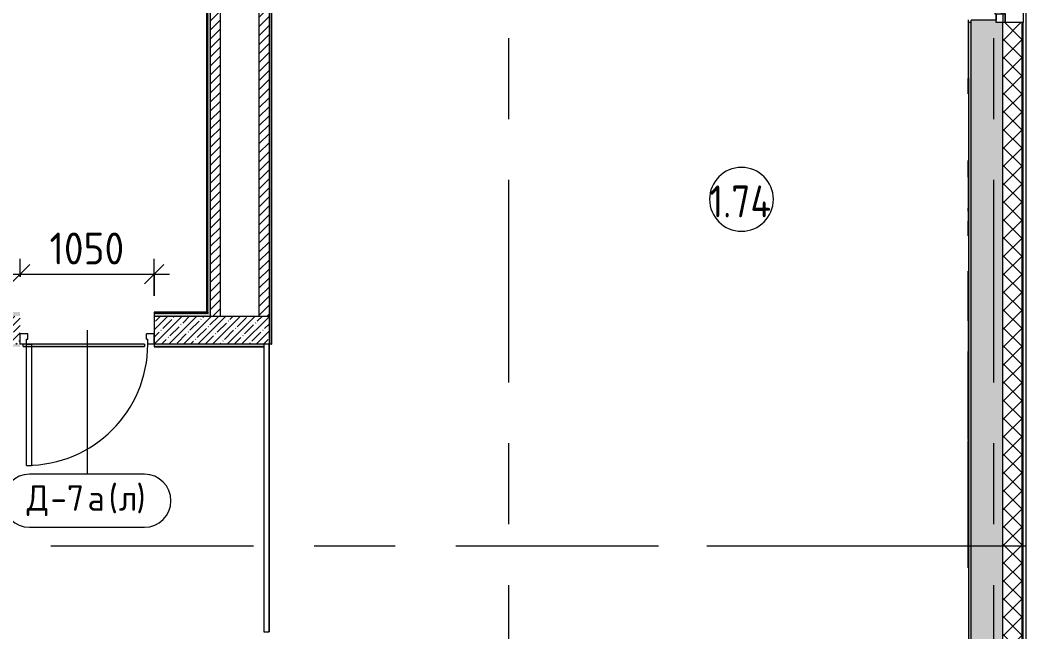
# Model space of a CAD drawing. Header units: millimetres. Extents: x 81459 to 274965, y -8553 to 29000.
# Drawn here: x 117380 to 125260, y 2925 to 7720 of the extents above; entities that cross this region are included whole.
import ezdxf

# ---------------------------------------------------------------- set-up
doc = ezdxf.new("R2010")
doc.units = ezdxf.units.MM
doc.linetypes.add('Осевая', pattern=[3175, 635, -476.25, 1587.5, -476.25])
for name, color, linetype, lineweight in [('A-ANNO-DIMS', 7, 'Continuous', 9), ('A-ANNO-DIMS-100', 7, 'Continuous', 9), ('A-AREA-IDEN', 7, 'Continuous', 9), ('A-DOOR-IDEN', 7, 'Continuous', 9), ('A-GLAZ', 7, 'Continuous', 9), ('A-GLAZ-1', 7, 'Continuous', 13), ('A-WALL', 7, 'Continuous', 9), ('I-WALL', 7, 'Continuous', 9), ('Ограждение', 7, 'Continuous', 9), ('Оси', 7, 'Continuous', 9), ('Оси-2', 7, 'Осевая', 9), ('Поручни', 7, 'Continuous', 9)]:
    doc.layers.add(name, color=color, linetype=linetype, lineweight=lineweight)
for name, color, linetype, lineweight, true_color in [('A-DOOR-1', 1, 'Continuous', 9, 0xff0000), ('A-DOOR-2', 1, 'Continuous', 13, 0xff0000), ('A-DOOR-FRAM-1', 1, 'Continuous', 13, 0xff0000), ('A-WALL-1', 7, 'Continuous', 9, 0x3c3c3c), ('A-WALL-FNSH-1', 7, 'Continuous', 9, 0x3c3c3c)]:
    doc.layers.add(name, color=color, linetype=linetype, lineweight=lineweight, true_color=true_color)
doc.styles.add('GOST Common', font='GOST_Common.ttf', dxfattribs={"height": 200})
doc.styles.add('GOST Common_1', font='GOST_Common.ttf', dxfattribs={"width": 0.9, "height": 250})
doc.styles.add('ISOCPEUR', font='isocpeur.ttf', dxfattribs={"width": 0.9, "height": 250})
doc.dimstyles.new('ISO-2_5_0_9К_БОЛЬШОЙ', dxfattribs={"dimscale": 304.8, "dimtxt": 248.995294, "dimasz": 0.492126, "dimexe": 0.393701, "dimexo": 0.984252, "dimgap": 0, "dimtad": 1, "dimdec": 0, "dimrnd": 10, "dimzin": 0, "dimdsep": 46, "dimtxsty": 'ISOCPEUR', "dimblk1": 'OBLIQUE', "dimblk2": 'OBLIQUE', "dimsah": 1, "dimcen": 0.09, "dimdle": 0.393701, "dimazin": 0, "dimtfac": 1, "dimtdec": 4, "dimtix": 1, "dimtmove": 0, "dimatfit": 3, "dimfxl": 1, "dimtvp": 1, "dimtolj": 1, "dimtzin": 0, "dimarcsym": 2})
pattern_1 = [(45, (0, 0), (-35.35534, 35.35534), [])]
pattern_2 = [(45, (0, 0), (-57.024626, 57.024626), []), (45, (57.025, 0), (-57.024626, 57.024626), [100.806, -20.161, 3.353, -16.808])]
pattern_3 = [(0, (0, 0), (121.92, 30.48), [10.058, -81.382, 10.058, -81.382, -487.68]), (0, (0, 0), (121.92, 30.48), [-182.88, 10.058, -172.822, 10.058, -81.382, -213.36]), (0, (0, 0), (121.92, 30.48), [-457.2, 10.058, -50.902, 10.058, -142.342]), (120, (45.72, 15.24), (-87.356454, 90.345817), [10.058, -81.382, 10.058, -81.382, -487.68]), (120, (45.72, 15.24), (-87.356454, 90.345817), [-182.88, 10.058, -172.822, 10.058, -81.382, -213.36]), (120, (45.72, 15.24), (-87.356454, 90.345817), [-457.2, 10.058, -50.902, 10.058, -142.342]), (240, (60.96, 76.2), (-34.563546, -120.825817), [10.058, -81.382, 10.058, -81.382, -487.68]), (240, (60.96, 76.2), (-34.563546, -120.825817), [-182.88, 10.058, -172.822, 10.058, -81.382, -213.36]), (240, (60.96, 76.2), (-34.563546, -120.825817), [-457.2, 10.058, -50.902, 10.058, -142.342])]

# ---------------------------------------------------------------- blocks, each defined once
blk = doc.blocks.new('120_Окно_СКБ_1Ст - 120_Окно_СКБ_1Ст 1200х2500_h_ с форточкой 3-24161067-План заполнения и маркировки дверных проемов 1 этажа в осях 23_1-33')
at = {"layer": 'A-GLAZ'}
for p, q in [((600, -57), (-600, -57)), ((-580, -127), (-530, -127)), ((-480, -107), (480, -107)), ((480, -117), (-480, -117)), ((530, -127), (580, -127))]:
    blk.add_line(p, q, dxfattribs=at)
at = {"layer": 'A-GLAZ-1'}
for p, q in [((-600, -127), (-600, -57)), ((-600, -57), (-530, -57)), ((-530, -57), (-530, -127)), ((530, -127), (530, -57)), ((530, -57), (600, -57)), ((600, -57), (600, -127)), ((-530, -127), (-600, -127)), ((530, -87), (-530, -87)), ((-530, -87), (-530, -137)), ((-530, -137), (530, -137)), ((-480, -137), (-480, -87)), ((480, -137), (480, -87)), ((530, -137), (530, -87)), ((600, -127), (530, -127))]:
    blk.add_line(p, q, dxfattribs=at)
blk = doc.blocks.new('110_Дверь_СКБ_1Ст_Внутренняя1 - Д-7а_л__950x2100h_Туалет-32220591-План заполнения и маркировки дверных проемов 1 этажа в осях 23_1-33')
at = {"layer": 'A-DOOR-1'}
blk.add_arc((487.5, 110), 950, 90, 180, dxfattribs=at)
at = {"layer": 'A-DOOR-2'}
for p, q in [((487.5, 1060), (447.5, 1060)), ((447.5, 110), (447.5, 1060)), ((487.5, 1060), (487.5, 110)), ((487.5, 110), (447.5, 110))]:
    blk.add_line(p, q, dxfattribs=at)
at = {"layer": 'A-DOOR-FRAM-1'}
for p, q in [((-512.5, 110), (-512.5, 30)), ((-512.5, 110), (-462.5, 110)), ((-462.5, 110), (-462.5, 70)), ((487.5, 110), (487.5, 70)), ((487.5, 110), (537.5, 110)), ((537.5, 110), (537.5, 30)), ((-512.5, 30), (-452.5, 30)), ((-452.5, 70), (-462.5, 70)), ((-452.5, 70), (-452.5, 30)), ((477.5, 70), (477.5, 30)), ((487.5, 70), (477.5, 70)), ((477.5, 30), (537.5, 30))]:
    blk.add_line(p, q, dxfattribs=at)
blk = doc.blocks.new('Ограждение - Ограждение-33050386-План заполнения и маркировки дверных проемов 1 этажа в осях 23_1-33')
at = {"layer": 'Ограждение'}
blk.add_hatch(color=256, dxfattribs=at).paths.add_polyline_path([(118355, 5160.8), (118355, 5180.8), (117405, 5180.8), (117405, 5160.8)])
at = {"layer": 'Поручни'}
for p, q in [((117405, 5160.8), (117405, 5180.8)), ((118355, 5180.8), (117405, 5180.8)), ((117405, 5160.8), (118355, 5160.8)), ((118355, 5180.8), (118355, 5160.8))]:
    blk.add_line(p, q, dxfattribs=at)
blk = doc.blocks.new('Марка_Помещения - Номер-25198446-План заполнения и маркировки дверных проемов 1 этажа в осях 23_1-33')
at = {"layer": 'A-AREA-IDEN'}
for start, end in [(360, 180), (180, 360)]:
    blk.add_arc((0, 0), 2.5, start, end, dxfattribs=at)
blk = doc.blocks.new('М_двери - Типоразмер_рамка-25223575-План заполнения и маркировки дверных проемов 1 этажа в осях 23_1-33')
at = {"layer": 'A-DOOR-IDEN'}
for p, q in [((4.496, 2.08), (-4.496, 2.08)), ((-4.496, -2.08), (4.496, -2.08))]:
    blk.add_line(p, q, dxfattribs=at)
for centre, start, end in [((-4.496, 0), 90, 270), ((4.496, 0), 270, 90)]:
    blk.add_arc(centre, 2.08, start, end, dxfattribs=at)
blk = doc.blocks.new('DIMBLOCK46-План заполнения и маркировки дверных проемов 1 этажа в осях 23_1-33')
at = {"layer": 'A-ANNO-DIMS-100'}
for p, q in [((117380, 5708), (117380, 5848.3)), ((118430, 5560), (118430, 5848.3)), ((117260, 5728.3), (118550, 5728.3)), ((117380, 5728.3), (117380, 5708)), ((118430, 5728.3), (118430, 5560))]:
    blk.add_line(p, q, dxfattribs=at)
at = {"layer": 'A-ANNO-DIMS-100', "lineweight": 20}
for p, q in [((117380, 5728.3), (117455, 5803.3)), ((118430, 5728.3), (118505, 5803.3)), ((117380, 5728.3), (117305, 5653.3)), ((118430, 5728.3), (118355, 5653.3))]:
    blk.add_line(p, q, dxfattribs=at)
at = {"layer": 'A-ANNO-DIMS-100', "color": 0, "insert": (117610.5, 6054.9), "char_height": 250, "width": 706.764, "attachment_point": 1, "line_spacing_factor": 1.149209, "style": 'ISOCPEUR'}
blk.add_mtext('1050', dxfattribs=at)
blk = doc.blocks.new('_Oblique')
at = {"color": 0, "linetype": 'ByBlock', "lineweight": -2}
blk.add_line((-0.5, -0.5), (0.5, 0.5), dxfattribs=at)

msp = doc.modelspace()

# ---------------------------------------------------------------- hatches: boundary and pattern name
at = {"layer": 'A-WALL'}
h = msp.add_hatch(dxfattribs=at)
h.set_pattern_fill('FP_5', color=256, style=0, pattern_type=2)
h.set_pattern_definition([(45, (0, 0), (-70.71068, 70.71068), []), (135, (0, 0), (-70.71068, -70.71068), [])])
h.paths.add_polyline_path([(125080, -250), (125230, -250), (125230, 7700), (125080, 7700), (125080, -100)])
h.paths.add_polyline_path([(125230, 8900), (125230, 10820), (125080, 10820), (125080, 8900)])
h.paths.add_polyline_path([(125080, 13120), (125230, 13120), (125230, 13670), (125080, 13670)])
h.paths.add_polyline_path([(125080, 15220), (125230, 15220), (125230, 21550), (125080, 21550), (125080, 17271)])
at = {"layer": 'I-WALL'}
h = msp.add_hatch(dxfattribs=at)
h.set_pattern_fill('FP_3', color=256, style=0, pattern_type=2)
h.set_pattern_definition(pattern_1)
h.paths.add_polyline_path([(118950, 5400), (118950, 10380), (118870, 10380), (118870, 5400)])
h = msp.add_hatch(dxfattribs=at)
h.set_pattern_fill('FP_3', color=256, style=0, pattern_type=2)
h.set_pattern_definition(pattern_1)
h.paths.add_polyline_path([(119330, 5400), (119330, 10380), (119250, 10380), (119250, 5400)])
h = msp.add_hatch(dxfattribs=at)
h.set_pattern_fill('FP_31', color=256, style=0, pattern_type=2)
h.set_pattern_definition(pattern_3)
h.paths.add_polyline_path([(119350, 5180), (119350, 10400), (119330, 10400), (119330, 5180)])
msp.add_hatch(color=256, dxfattribs=at).paths.add_polyline_path([(118850, 5420), (118850, 9980), (118839, 9980), (118839, 5420)])
h = msp.add_hatch(dxfattribs=at)
h.set_pattern_fill('FP_31', color=256, style=0, pattern_type=2)
h.set_pattern_definition(pattern_3)
h.paths.add_polyline_path([(118850, 5420), (118870, 5420), (118870, 9980), (118850, 9980), (118850, 5431)])
h = msp.add_hatch(dxfattribs=at)
h.set_pattern_fill('FP_31', color=256, style=0, pattern_type=2)
h.set_pattern_definition(pattern_3)
h.paths.add_polyline_path([(124830, 160), (124830, 7700), (124810, 7700), (124810, 160)])
h.paths.add_polyline_path([(124830, 8900), (124830, 9980), (124810, 9980), (124810, 8900)])
h = msp.add_hatch(dxfattribs=at)
h.set_pattern_fill('FP_2', color=256, style=0, pattern_type=2)
h.set_pattern_definition(pattern_2)
h.paths.add_polyline_path([(125080, -100), (125080, 7700), (125028, 7700), (125028, 7720), (124830, 7720), (124830, -100)])
h = msp.add_hatch(dxfattribs=at)
h.set_pattern_fill('FP_2', color=256, style=0, pattern_type=2)
h.set_pattern_definition(pattern_2)
h.paths.add_polyline_path([(119290, 5180), (119330, 5180), (119330, 5400), (118430, 5400), (118430, 5180)])
h.paths.add_polyline_path([(117380, 5180), (117380, 5400), (111930, 5400), (111930, 5180), (116473.3, 5180)])
h = msp.add_hatch(dxfattribs=at)
h.set_pattern_fill('FP_31', color=256, style=0, pattern_type=2)
h.set_pattern_definition(pattern_3)
h.paths.add_polyline_path([(118430, 5400), (118870, 5400), (118870, 5420), (118430, 5420)])
h.paths.add_polyline_path([(117380, 5400), (117380, 5420), (115640, 5420), (115640, 5400), (116473.3, 5400)])
h = msp.add_hatch(color=256, dxfattribs=at)
h.paths.add_polyline_path([(118850, 5420), (118850, 5431), (118430, 5431), (118430, 5420)])
h.paths.add_polyline_path([(117380, 5420), (117380, 5431), (115660, 5431), (115660, 5420), (116473.3, 5420)])
h = msp.add_hatch(dxfattribs=at)
h.set_pattern_fill('FP_31', color=256, style=0, pattern_type=2)
h.set_pattern_definition(pattern_3)
h.paths.add_polyline_path([(119290, 5160), (119290, 5180), (118430, 5180), (118430, 5160), (119289, 5160)])
h.paths.add_polyline_path([(111930, 5160), (117380, 5160), (117380, 5180), (111930, 5180)])

# ---------------------------------------------------------------- linework, layer by layer
at = {"layer": 'A-DOOR-IDEN'}
msp.add_line((117905, 5290), (117904.2, 4160.7), dxfattribs=at)
at = {"layer": 'A-WALL'}
for p, q in [((125260, 11722), (125260, -280)), ((119350, 5180), (119350, 10360)), ((125238, 8900), (125238, 7700)), ((124830, 150), (124830, 7720)), ((125230, -250), (125230, 7700)), ((125233, -253), (125233, 7700)), ((118850, 5420), (118430, 5420)), ((118430, 5400), (119330, 5400)), ((118850, 5431), (118850, 5420)), ((119290, 5160), (118430, 5160)), ((119290, 5180), (119290, 2925)), ((119330, 5179), (119330, 2925)), ((119350, 5180), (119351, 5180))]:
    msp.add_line(p, q, dxfattribs=at)
at = {"layer": 'A-WALL-1'}
for p, q in [((119330, 10600), (119330, 5179)), ((118950, 5400), (118950, 10380)), ((119250, 10380), (119250, 5400)), ((118870, 10000), (118870, 5400)), ((124830, 7700), (124810, 7700)), ((125028, 7720), (124830, 7720)), ((125028, 7700), (125028, 7720)), ((125230, 7700), (125028, 7700)), ((125080, -100), (125080, 7700)), ((124810, 7262.3), (124810, 160)), ((118430, 5420), (118430, 5160)), ((119330, 5180), (118430, 5180)), ((119290, 2925), (119330, 2925))]:
    msp.add_line(p, q, dxfattribs=at)
at = {"layer": 'A-WALL-FNSH-1'}
for p, q in [((119351, 5179), (119351, 10359)), ((118839, 9980), (118839, 5420)), ((118850, 5431), (118850, 9969)), ((124810, 7700.8), (124809, 7700.8)), ((124809, 7700.8), (124809, 7262.3)), ((124810, 7262.3), (124810, 7700.8)), ((125238, 7700), (125230, 7700)), ((125238, -258), (125238, 7700)), ((124809, 7262.3), (124810, 7262.3)), ((124810, 6488.8), (124809, 6488.8)), ((124809, 6488.8), (124809, 6143.1)), ((124809, 6245.9), (124810, 6245.9)), ((124810, 6221.5), (124809, 6221.5)), ((124809, 6143.1), (124810, 6143.1)), ((118850, 5431), (118430, 5431)), ((118430, 5431), (118430, 5420)), ((124810, 5363.3), (124809, 5363.3)), ((124809, 5363.3), (124809, 4969.3)), ((118430, 5160), (118430, 5159)), ((118430, 5159), (119289, 5159)), ((119289, 5159), (119289, 2925)), ((119350, 5180), (119330, 5180)), ((119351, 5179), (119330, 5179)), ((119331, 2925), (119331, 5179)), ((124809, 4969.3), (124810, 4969.3)), ((124810, 4922), (124809, 4922)), ((124809, 4922), (124809, 4822.7)), ((124809, 4822.7), (124810, 4822.7)), ((124810, 4608.4), (124809, 4608.4)), ((124809, 4432.8), (124809, 4422.8)), ((124809, 4262.7), (124810, 4262.7)), ((124810, 4043.6), (124809, 4043.6)), ((124809, 4043.6), (124809, 3827.2)), ((124809, 3827.2), (124810, 3827.2)), ((119289, 2925), (119290, 2925)), ((119330, 2925), (119331, 2925)), ((124810, 2975.4), (124809, 2975.4)), ((124809, 2975.4), (124809, 2974.5)), ((124809, 2974.5), (124810, 2974.5))]:
    msp.add_line(p, q, dxfattribs=at)
at = {"layer": 'I-WALL'}
for p, q in [((125080, 8900), (125080, 7700)), ((124810, 7700.8), (124810, 7721)), ((124809, 7142.1), (124809, 7262.3)), ((124809, 7142.1), (124810, 7142.1)), ((124809, 6620), (124810, 6620)), ((124809, 6488.8), (124809, 6620)), ((124809, 6028.4), (124809, 6143.1)), ((124809, 6028.4), (124810, 6028.4)), ((124809, 5753.2), (124810, 5753.2)), ((124809, 5363.3), (124809, 5753.2)), ((124809, 4432.8), (124809, 4822.7)), ((124809, 4636), (124810, 4636)), ((124809, 4432.8), (124810, 4432.8)), ((124809, 4422.8), (124810, 4422.8)), ((124809, 4043.6), (124809, 4422.8)), ((124810, 4243.9), (124809, 4243.9)), ((124809, 4105.3), (124810, 4105.3)), ((124810, 4094.6), (124809, 4094.6)), ((124809, 3769), (124809, 3827.2)), ((124809, 3769), (124810, 3769)), ((124809, 3759), (124810, 3759)), ((124809, 3427.3), (124809, 3759)), ((124809, 3427.3), (124810, 3427.3)), ((124809, 2975), (124810, 2975))]:
    msp.add_line(p, q, dxfattribs=at)
at = {"layer": 'I-WALL', "flags": 128}
for points in [[(124809, 5026.6), (124809, 5038.3), (124809, 5050.8), (124809, 5063.5), (124809, 5076), (124809, 5087.7), (124809, 5098.4), (124809, 5107.4), (124809, 5114.5), (124809, 5119.5), (124809, 5122), (124809, 5122.1), (124809, 5119.7), (124809, 5114.9), (124809, 5107.9), (124809, 5098.9), (124809, 5088.4)], [(124809, 4975.1), (124809, 4985.6), (124809, 4997.2), (124809, 5009.4), (124809, 5021.9), (124809, 5034.2), (124809, 5046.1), (124809, 5057.2), (124809, 5067), (124809, 5075.4), (124809, 5082), (124809, 5086.7), (124809, 5089.4), (124809, 5089.9), (124809, 5088.2), (124809, 5084.3), (124809, 5078.5), (124809, 5070.8), (124809, 5061.6)], [(124809, 5088.4), (124809, 5076.6), (124809, 5064.2), (124809, 5051.5), (124809, 5039), (124809, 5027.2), (124809, 5016.6), (124809, 5007.5), (124809, 5000.4), (124809, 4995.5), (124809, 4992.9), (124809, 4992.9), (124809, 4995.3), (124809, 5000.1), (124809, 5007.1), (124809, 5016), (124809, 5026.6)], [(124809, 5061.6), (124809, 5051), (124809, 5039.5), (124809, 5027.3), (124809, 5014.8), (124809, 5002.4), (124809, 4990.5), (124809, 4979.5), (124809, 4969.6), (124809, 4961.3), (124809, 4954.6), (124809, 4949.9), (124809, 4947.3), (124809, 4946.8), (124809, 4948.5), (124809, 4952.3), (124809, 4958.2), (124809, 4965.8), (124809, 4975.1)], [(124809, 4947.8), (124809, 4955.8), (124809, 4964.4), (124809, 4973.6), (124809, 4982.9), (124809, 4992.2), (124809, 5001.1), (124809, 5009.4), (124809, 5016.8), (124809, 5023.1), (124809, 5028.1), (124809, 5031.6), (124809, 5033.6), (124809, 5033.9), (124809, 5032.7), (124809, 5029.8), (124809, 5025.4), (124809, 5019.7), (124809, 5012.7)], [(124809, 5012.7), (124809, 5004.8), (124809, 4996.1), (124809, 4987), (124809, 4977.6), (124809, 4968.4), (124809, 4959.4), (124809, 4951.2), (124809, 4943.8), (124809, 4937.5), (124809, 4932.5), (124809, 4929), (124809, 4927), (124809, 4926.6), (124809, 4927.9), (124809, 4930.8), (124809, 4935.2), (124809, 4940.9), (124809, 4947.8)], [(124809, 4864.4), (124809, 4879.5), (124809, 4895.8), (124809, 4912.7), (124809, 4929.7), (124809, 4946.1), (124809, 4961.4), (124809, 4975.1), (124809, 4986.7), (124809, 4995.8), (124809, 5002.2), (124809, 5005.5), (124809, 5005.7), (124809, 5002.8), (124809, 4996.8), (124809, 4988), (124809, 4976.7), (124809, 4963.3)], [(124809, 4934.1), (124809, 4938.2), (124809, 4942.6), (124809, 4947.2), (124809, 4951.9), (124809, 4956.6), (124809, 4961.1), (124809, 4965.4), (124809, 4969.3)], [(124809, 4963.3), (124809, 4948.1), (124809, 4931.8), (124809, 4914.9), (124809, 4898), (124809, 4881.5), (124809, 4866.2), (124809, 4852.5), (124809, 4840.9), (124809, 4831.8), (124809, 4825.5), (124809, 4822.2), (124809, 4822), (124809, 4824.9), (124809, 4830.8), (124809, 4839.6), (124809, 4850.9), (124809, 4864.4)], [(124809, 4923), (124809, 4925.8), (124809, 4928.8), (124809, 4931.9), (124809, 4935), (124809, 4938.1), (124809, 4940.9), (124809, 4943.4), (124809, 4945.6), (124809, 4947.3), (124809, 4948.5), (124809, 4949.2), (124809, 4949.2), (124809, 4948.7), (124809, 4947.7), (124809, 4946.1), (124809, 4944), (124809, 4941.5)], [(124809, 4941.5), (124809, 4938.7), (124809, 4935.7), (124809, 4932.6), (124809, 4929.5), (124809, 4926.5), (124809, 4923.6), (124809, 4921.1), (124809, 4918.9), (124809, 4917.2), (124809, 4916), (124809, 4915.4), (124809, 4915.3), (124809, 4915.8), (124809, 4916.9), (124809, 4918.5), (124809, 4920.5), (124809, 4923)], [(124809, 4922), (124809, 4922.1), (124809, 4923.1), (124809, 4924.8), (124809, 4927.3), (124809, 4930.4), (124809, 4934.1)], [(124809, 4841.8), (124809, 4845.4), (124809, 4849.2), (124809, 4853.2), (124809, 4857.3), (124809, 4861.4), (124809, 4865.3), (124809, 4868.9), (124809, 4872.1), (124809, 4874.8), (124809, 4876.9), (124809, 4878.4), (124809, 4879.2), (124809, 4879.3), (124809, 4878.6), (124809, 4877.3), (124809, 4875.3), (124809, 4872.7), (124809, 4869.6)], [(124809, 4869.6), (124809, 4866.1), (124809, 4862.3), (124809, 4858.3), (124809, 4854.2), (124809, 4850.1), (124809, 4846.2), (124809, 4842.6), (124809, 4839.4), (124809, 4836.7), (124809, 4834.6), (124809, 4833.1), (124809, 4832.3), (124809, 4832.2), (124809, 4832.9), (124809, 4834.2), (124809, 4836.2), (124809, 4838.7), (124809, 4841.8)], [(124809, 4755.1), (124809, 4766.8), (124809, 4779.3), (124809, 4792), (124809, 4804.5), (124809, 4816.3), (124809, 4826.9), (124809, 4835.9), (124809, 4843), (124809, 4848), (124809, 4850.5), (124809, 4850.6), (124809, 4848.2), (124809, 4843.4), (124809, 4836.4), (124809, 4827.4), (124809, 4816.9)], [(124809, 4816.9), (124809, 4805.2), (124809, 4792.7), (124809, 4780), (124809, 4767.5), (124809, 4755.7), (124809, 4745.1), (124809, 4736), (124809, 4728.9), (124809, 4724), (124809, 4721.4), (124809, 4721.4), (124809, 4723.8), (124809, 4728.6), (124809, 4735.6), (124809, 4744.5), (124809, 4755.1)], [(124809, 4592.9), (124809, 4611.4), (124809, 4631.4), (124809, 4652.2), (124809, 4673.1), (124809, 4693.3), (124809, 4712.3), (124809, 4729.2), (124809, 4743.7), (124809, 4755.1), (124809, 4763.1), (124809, 4767.4), (124809, 4767.8), (124809, 4764.4), (124809, 4757.3), (124809, 4746.7), (124809, 4732.9), (124809, 4716.5)], [(124809, 4716.5), (124809, 4698), (124809, 4678), (124809, 4657.2), (124809, 4636.3), (124809, 4616), (124809, 4597.1), (124809, 4580.1), (124809, 4565.7), (124809, 4554.3), (124809, 4546.3), (124809, 4542), (124809, 4541.5), (124809, 4544.9), (124809, 4552.1), (124809, 4562.7), (124809, 4576.5), (124809, 4592.9)]]:
    msp.add_lwpolyline(points, dxfattribs=at)
at = {"layer": 'I-WALL'}
for points, knots in [([(124809, 7700.8), (124809, 7522), (124809, 7477.9), (124809, 7270.9), (124809, 7142.1)], [-5.139173, -5.139173, -5.139173, -5.139173, -2.617751, 0, 0, 0, 0]), ([(124809, 6620), (124809, 6473.9), (124809, 6362.7), (124809, 6272.9), (124809, 6144), (124809, 6086.6), (124809, 6028.4)], [-2.688977, -2.688977, -2.688977, -2.688977, -1.942835, -1.191311, -0.524464, 0, 0, 0, 0]), ([(124809, 6221.5), (124809, 6222.7), (124809, 6230.3), (124809, 6238.6), (124809, 6245.9)], [-1.272376, -1.272376, -1.272376, -1.272376, -1.25295, -1.1427281, -1.1427281, -1.1427281, -1.1427281]), ([(124809, 6245.9), (124809, 6238.6), (124809, 6230.3), (124809, 6222.7), (124809, 6221.5)], [1.1427281, 1.1427281, 1.1427281, 1.1427281, 1.25295, 1.272376, 1.272376, 1.272376, 1.272376]), ([(124809, 4636), (124809, 4526.7), (124809, 4468.4), (124809, 4364.8), (124809, 4282.3), (124809, 4243.9)], [0, 0, 0, 0, 0.787044, 1.615544, 2.248132, 2.248132, 2.248132, 2.248132]), ([(124809, 4105.3), (124809, 4022.3), (124809, 3985.9), (124809, 3937.3), (124809, 3841.9), (124809, 3806.3), (124809, 3769)], [0, 0, 0, 0, 0.382944, 0.819442, 1.25295, 1.618625, 1.618625, 1.618625, 1.618625]), ([(124809, 3759), (124809, 3796.3), (124809, 3831.8), (124809, 3927), (124809, 3975.4), (124809, 4011.8), (124809, 4094.6)], [-1.618625, -1.618625, -1.618625, -1.618625, -1.25295, -0.819442, -0.382944, 0, 0, 0, 0])]:
    msp.add_open_spline(points, degree=3, knots=knots, dxfattribs=at)
at = {"layer": 'Оси'}
msp.add_line((122760, 3600), (125260, 3600), dxfattribs=at)
at = {"layer": 'Оси-2'}
for p, q in [((121210, 593.7), (121210, 19415.1)), ((125010, 593.7), (125010, 19415.1)), ((84758.6, 3600), (122760, 3600))]:
    msp.add_line(p, q, dxfattribs=at)

# ---------------------------------------------------------------- block references
at = {"layer": 'A-AREA-IDEN', "xscale": 99.99999999999993, "yscale": 99.99999999999993, "zscale": 99.99999999999993}
msp.add_blockref('Марка_Помещения - Номер-25198446-План заполнения и маркировки дверных проемов 1 этажа в осях 23_1-33', (123031.7, 6315.5), dxfattribs=at)
at = {"layer": 'A-DOOR-1', "rotation": 180}
msp.add_blockref('110_Дверь_СКБ_1Ст_Внутренняя1 - Д-7а_л__950x2100h_Туалет-32220591-План заполнения и маркировки дверных проемов 1 этажа в осях 23_1-33', (117917.5, 5290), dxfattribs=at)
at = {"layer": 'A-DOOR-IDEN', "xscale": 99.99999999999993, "yscale": 99.99999999999993, "zscale": 99.99999999999993}
msp.add_blockref('М_двери - Типоразмер_рамка-25223575-План заполнения и маркировки дверных проемов 1 этажа в осях 23_1-33', (117904.2, 3952.7), dxfattribs=at)
at = {"layer": 'A-GLAZ', "rotation": 269.9999999999999}
msp.add_blockref('120_Окно_СКБ_1Ст - 120_Окно_СКБ_1Ст 1200х2500_h_ с форточкой 3-24161067-План заполнения и маркировки дверных проемов 1 этажа в осях 23_1-33', (125155, 8300), dxfattribs=at)
at = {"layer": 'Поручни'}
msp.add_blockref('Ограждение - Ограждение-33050386-План заполнения и маркировки дверных проемов 1 этажа в осях 23_1-33', (0, 0), dxfattribs=at)

# ---------------------------------------------------------------- texts
at = {"layer": 'A-AREA-IDEN', "insert": (122780.8, 6424), "char_height": 250, "width": 627.721, "attachment_point": 1, "style": 'GOST Common_1'}
msp.add_mtext('1.74', dxfattribs=at)
at = {"layer": 'A-DOOR-IDEN', "char_height": 200, "attachment_point": 1, "style": 'GOST Common'}
for s, insert, width in [('\\fGOST Common|b0|i0|c204|p34|;Д', (117432, 4074), 224.472), ('-7', (117617.2, 4074), 352.742), ('\\fGOST Common|b0|i0|c204|p34|;(', (118073.6, 4074), 96.202), ('\\fGOST Common|b0|i0|c204|p34|;)', (118291.9, 4074), 96.202), ('\\fGOST Common|b0|i0|c204|p34|;а', (117908.3, 4074), 200.422), ('\\fGOST Common|b0|i0|c204|p34|;л', (118153, 4074), 168.354)]:
    msp.add_mtext(s, dxfattribs=dict(at, insert=insert, width=width))

# ---------------------------------------------------------------- dimensions: what is measured, and where the dimension line sits
at = {"layer": 'A-ANNO-DIMS'}
dim = msp.add_linear_dim(base=(118430, 5728.3), p1=(117380, 5408), p2=(118430, 5260), dimstyle='ISO-2_5_0_9К_БОЛЬШОЙ', override={"dimpost": '<>', "dimfxl": 1060.379177}, dxfattribs=at)
dim.commit()
dim.dimension.update_dxf_attribs({"geometry": 'DIMBLOCK46-План заполнения и маркировки дверных проемов 1 этажа в осях 23_1-33', "text_midpoint": (117905, 5853.3)})

doc.saveas('drawing.dxf')
